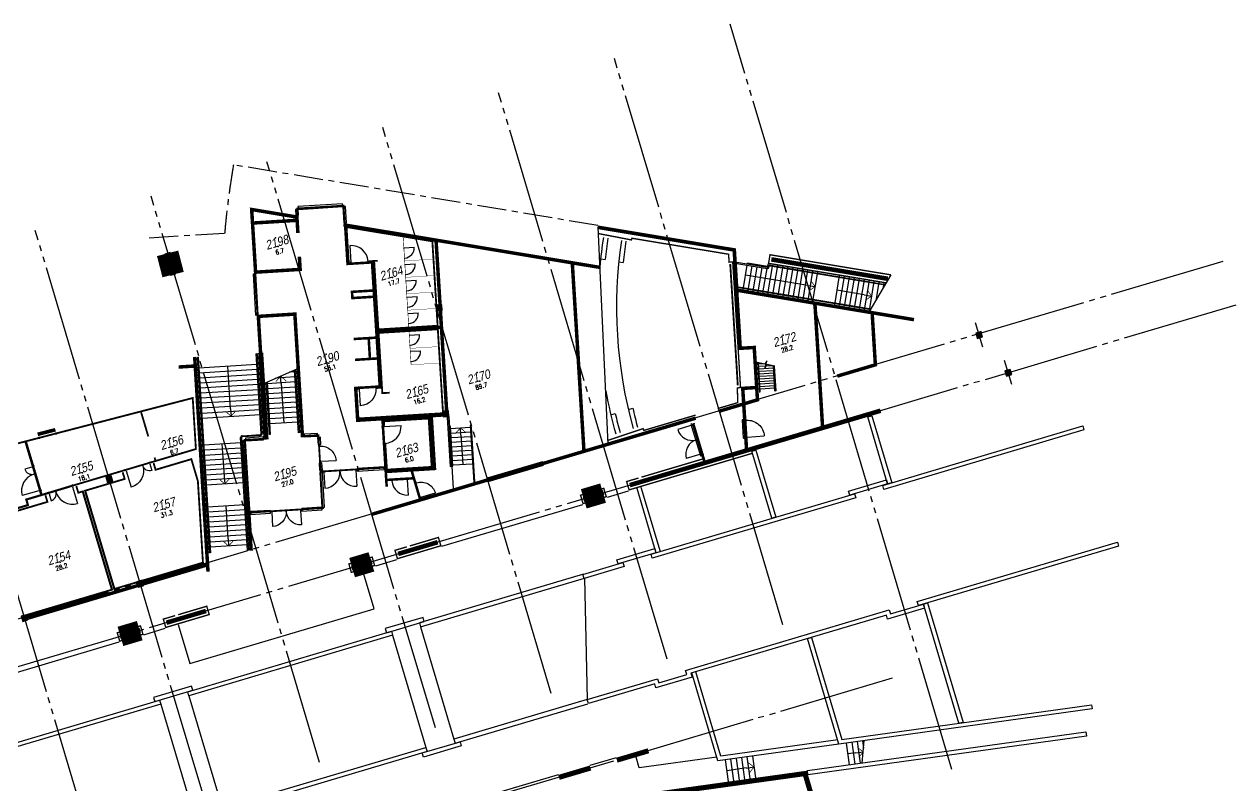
# Model space of a CAD drawing. Extents: x -10617 to 141157, y 29682 to 109360.
# Drawn here: x 74983 to 141157, y 67782 to 109360 of the extents above; entities that cross this region are included whole.
import ezdxf
from ezdxf.enums import TextEntityAlignment as Align

# ---------------------------------------------------------------- set-up
doc = ezdxf.new("R2010")
doc.units = 0
doc.header["$LTSCALE"] = 50
for name, pattern in [('4PHAN', [158.75, 127, -6.35, 6.35, -6.35, 6.35, -6.35]), ('CENTER', [50.8, 31.75, -6.35, 6.35, -6.35]), ('INVISIBLE', [999999, 0, -999999])]:
    doc.linetypes.add(name, pattern=pattern)
doc.layers.get('0').update_dxf_attribs({"linetype": 'CONTINUOUS'})
for name, color, linetype in [('ANNTEXT_02', 7, 'CONTINUOUS'), ('CL_02', 7, 'CONTINUOUS'), ('ED_02', 7, 'CONTINUOUS'), ('EW_02', 7, 'CONTINUOUS'), ('GRIDLINE_02', 15, '4PHAN'), ('HEADER_02', 7, 'INVISIBLE'), ('ND_02', 7, 'CONTINUOUS'), ('NS_02', 7, 'CONTINUOUS'), ('NW_02', 7, 'CONTINUOUS'), ('RF_02', 7, 'CONTINUOUS'), ('RI_02', 7, 'CONTINUOUS'), ('SC_02', 7, 'CONTINUOUS'), ('UF_02', 7, 'CONTINUOUS'), ('WW_02', 7, 'CONTINUOUS')]:
    doc.layers.add(name, color=color, linetype=linetype)
doc.styles.add('SIMPLEX', font='ARIALN.TTF', dxfattribs={"oblique": 10})
doc.styles.get("Standard").update_dxf_attribs({"font": 'simplex.shx'})

# ---------------------------------------------------------------- blocks, each defined once
blk = doc.blocks.new('RM_SPAM')
for p in [(0, 2.5), (0, 0)]:
    blk.add_point(p)
at = {"flags": 1}
for tag, p, width in [('SITENO', (-15, 0), 0.8), ('IN_OU_CODE', (-15, -2), 0.8), ('RM_CO_CODE', (-15, -4), 0.8), ('RM_TY_CODE', (-15, -6), 0.7), ('OCC/USE', (-15, -10), 0.8), ('RM_FU_CODE', (-15, -8), 0.8)]:
    blk.add_attdef(tag, p, '', height=1.25, dxfattribs=dict(at, width=width))
at = {"style": 'SIMPLEX', "oblique": 10}
blk.add_attdef('RM_NUM', text='', height=2.5, dxfattribs=at).set_placement((0, 0), align=Align.CENTER)
at = {"width": 0.8, "flags": 1}
for tag, p in [('BL_NUM', (15, 0)), ('LEVEL', (15, -2)), ('%S/L', (15, -4)), ('STUDCAP', (15, -6))]:
    blk.add_attdef(tag, text='', height=1.25, dxfattribs=at).set_placement(p, align=Align.RIGHT)
at = {"width": 0.8}
for tag, p in [('RM_AREA', (0, -2)), ('USE', (-0.24, -4.05)), ('USE2', (-0.24, -6.05))]:
    blk.add_attdef(tag, text='', height=1.25, dxfattribs=at).set_placement(p, align=Align.CENTER)
at = {"width": 0.8, "flags": 1}
blk.add_attdef('SERVS', text='', height=1.25, dxfattribs=at).set_placement((0, -8), align=Align.CENTER)
blk = doc.blocks.new('SPL')
for p, q in [((1, 0.5), (0, 0.5)), ((1, -0.5), (1, 0.5)), ((0, -0.5), (1, -0.5))]:
    blk.add_line(p, q)
blk = doc.blocks.new('WNOF')
blk.add_line((-0.5, 0), (0.5, 0))
at = {"flags": 1}
blk.add_attdef('SILLHT', text='', height=0.1, dxfattribs=at).set_placement((0, 0), align=Align.MIDDLE)
blk = doc.blocks.new('WNFRAME')
for p, q in [((-0.5, -0.5), (-0.5, 0.5)), ((0.5, -0.5), (0.5, 0.5))]:
    blk.add_line(p, q)
at = {"flags": 1}
blk.add_attdef('SILLHT', text='', height=0.1, dxfattribs=at).set_placement((0, 0), align=Align.MIDDLE)
blk = doc.blocks.new('DR1H90')
blk.add_line((-0.46, 0), (-0.46, 0.92))
blk.add_arc((-0.46, 0), 0.92, 0, 90)
at = {"flags": 1}
blk.add_attdef('SILLHT', text='', height=0.1, dxfattribs=at).set_placement((0, 0), align=Align.MIDDLE)
blk = doc.blocks.new('DRFRAME')
for p, q in [((-0.5, -0.5), (-0.5, 0.5)), ((0.5, -0.5), (0.5, 0.5))]:
    blk.add_line(p, q)
at = {"flags": 1}
blk.add_attdef('SILLHT', text='', height=0.1, dxfattribs=at).set_placement((0, 0), align=Align.MIDDLE)
blk = doc.blocks.new('DR2H90')
for p, q in [((-0.46, 0), (-0.46, 0.46)), ((0.46, 0), (0.46, 0.46))]:
    blk.add_line(p, q)
for centre, start, end in [((-0.46, 0), 359.9998, 89.9998), ((0.46, 0), 90.0002, 180.0002)]:
    blk.add_arc(centre, 0.46, start, end)
at = {"flags": 1}
blk.add_attdef('SILLHT', text='', height=0.1, dxfattribs=at).set_placement((0, 0), align=Align.MIDDLE)
blk = doc.blocks.new('DR2U90')
for p, q in [((-0.46, 0), (-0.46, 0.65)), ((0.46, 0), (0.46, 0.27))]:
    blk.add_line(p, q)
for centre, radius, start, end in [((-0.46, 0), 0.65, 0, 90), ((0.46, 0), 0.27, 90, 180)]:
    blk.add_arc(centre, radius, start, end)
at = {"flags": 1}
blk.add_attdef('SILLHT', text='', height=0.1, dxfattribs=at).set_placement((0, 0), align=Align.MIDDLE)
blk = doc.blocks.new('C-S')
for p, q in [((0.5, 0.5), (-0.5, 0.5)), ((-0.5, 0.5), (-0.5, -0.5)), ((0.5, -0.5), (0.5, 0.5)), ((-0.5, -0.5), (0.5, -0.5))]:
    blk.add_line(p, q)
at = {"const_width": 1}
blk.add_lwpolyline([(-0.5, 0), (0.5, 0)], dxfattribs=at)
blk = doc.blocks.new('TXTARR2')
blk.add_line((-1, 0), (0, 0))
at = {"const_width": 0.1}
blk.add_lwpolyline([(-0.71, 0.71), (0, 0), (-0.71, -0.71)], dxfattribs=at)

msp = doc.modelspace()

# ---------------------------------------------------------------- linework, layer by layer
at = {"layer": 'ANNTEXT_02'}
for p, q in [((117785, 95081), (114382, 95648)), ((120868, 94568), (119363, 94818)), ((86256, 88329), (86110, 90674)), ((89011, 89722), (89157, 87557)), ((98834, 86896), (98933, 85299)), ((85913, 84626), (85801, 86422)), ((86123, 81232), (86012, 83029)), ((120411, 69531, 0), (119965, 69473, 0)), ((114440, 68700), (113351, 68548))]:
    msp.add_line(p, q, dxfattribs=at)
at = {"layer": 'EW_02'}
for p, q in [((121054, 87893), (121274, 87959)), ((122142, 84231), (121054, 87893)), ((121274, 87959), (122362, 84297)), ((121874, 84152), (132801, 87399)), ((132801, 87399), (132867, 87178)), ((132867, 87178), (121939, 83931)), ((114727, 86013), (114948, 86079)), ((114948, 86079), (116036, 82417)), ((115815, 82351), (114727, 86013)), ((120006, 83837), (122076, 84452)), ((122142, 84231), (120071, 83616)), ((121939, 83931), (121874, 84152)), ((122076, 84452), (122142, 84231)), ((122362, 84297), (122142, 84231)), ((109220, 80392), (120340, 83696)), ((120405, 83475), (109286, 80171)), ((120071, 83616), (120006, 83837)), ((120340, 83696), (120405, 83475)), ((116036, 82417), (115815, 82351)), ((123762, 77796), (134690, 81044)), ((134755, 80823), (123828, 77576)), ((134690, 81044), (134755, 80823)), ((107353, 80077), (109423, 80692)), ((107418, 79856), (107353, 80077)), ((109489, 80471), (107418, 79856)), ((109286, 80171), (109220, 80392)), ((109423, 80692), (109489, 80471)), ((105495, 79284), (107687, 79936)), ((107752, 79715), (105560, 79064)), ((107687, 79936), (107752, 79715)), ((105560, 79064), (105495, 79284)), ((124162, 77435), (122139, 76834)), ((122294, 77120), (124096, 77656)), ((123828, 77576), (123762, 77796)), ((124096, 77656), (124317, 77721)), ((124096, 77656), (124162, 77435)), ((126029, 71151), (124096, 77656)), ((124317, 77721), (126259, 71183)), ((111109, 74036), (122228, 77340)), ((122073, 77055), (111395, 73881)), ((122139, 76834), (122073, 77055)), ((122228, 77340), (122294, 77120)), ((117769, 75776), (117990, 75841)), ((119483, 70008), (117769, 75776)), ((117990, 75841), (119648, 70263)), ((105732, 72438), (109575, 73581)), ((111461, 73661), (109486, 73074)), ((109575, 73581), (109641, 73360)), ((109641, 73360), (111175, 73816)), ((111175, 73816), (111109, 74036)), ((111395, 73881), (111461, 73661)), ((109420, 73295), (105797, 72218)), ((109486, 73074), (109420, 73295)), ((105797, 72218), (105732, 72438)), ((119648, 70263), (133282, 72161)), ((133282, 72161), (133314, 71933)), ((133314, 71933), (119483, 70008)), ((126259, 71183), (126029, 71151)), ((117760, 68556), (132971, 70674)), ((133002, 70446), (117792, 68329)), ((132971, 70674), (133002, 70446)), ((117792, 68329), (117760, 68556))]:
    msp.add_line(p, q, dxfattribs=at)
at = {"layer": 'EW_02', "flags": 128}
for points, const_width in [([(89931, 97947), (89876, 98819), (87406, 99230), (87619, 95804), (90054, 95956), (90011, 96649)], 190), ([(89943, 99287), (89893, 99284), (89896, 99234)], 100), ([(92428, 99391), (92425, 99441), (92375, 99438)], 100), ([(87547, 98495), (89793, 98634)], 190), ([(89915, 98920), (89918, 98879)], 100), ([(92418, 98396), (106432, 96064)], 190), ([(92485, 98470), (92483, 98493)], 100), ([(113895, 94901), (113764, 97018), (106302, 98260)], 200), ([(106340, 97916), (108150, 97567), (108172, 97659), (113455, 96786), (113482, 96353), (113681, 96365), (114107, 89503), (113931, 89470), (113958, 88674), (112855, 88347)], 75), ([(122058, 95219), (115639, 96287), (115717, 96756), (122328, 95656)], 75), ([(115789, 96503), (122153, 95444)], 250), ([(104922, 96240), (105357, 89219)], 190), ([(112949, 88207), (115032, 88826), (114855, 91687), (114092, 91644), (113895, 94821), (123581, 93209)], 190), ([(118585, 87398), (118173, 94035)], 190), ([(121300, 93514), (121472, 90740), (119391, 90122)], 190), ([(88191, 86656), (87897, 91397)], 280), ([(114276, 88679), (114228, 89453), (114896, 89494)], 190), ([(105357, 89219), (105552, 86086)], 190), ([(111656, 87992), (108824, 87153), (108788, 87250), (106876, 86614)], 75), ([(108061, 84163), (121756, 88232)], 250), ([(114334, 87745), (114285, 88528)], 190), ([(103315, 85345), (111655, 87823)], 190), ([(111518, 87527), (111518, 87527)], 150), ([(114432, 86164), (114396, 86747)], 190), ([(108534, 84551), (107885, 84358), (108021, 83903), (114759, 85905)], 75), ([(112007, 85583), (108697, 84599)], 75), ([(112121, 85499), (112031, 85801)], 150), ([(93969, 82567), (100295, 84447)], 190), ([(95881, 80791), (95232, 80598), (95367, 80143), (97740, 80848), (97605, 81303), (96044, 80839)], 75), ([(95408, 80403), (97564, 81043)], 250), ([(81485, 78764), (84925, 79786)], 190), ([(75159, 76884), (81198, 78678)], 190), ([(83228, 77031), (82579, 76838), (82714, 76383), (85087, 77088), (84951, 77543), (83391, 77079)], 75), ([(82754, 76643), (84911, 77283)], 250), ([(107352, 69128), (109077, 69640)], 280), ([(104188, 68188), (105914, 68700)], 280), ([(108849, 67175), (117625, 68396), (118751, 64608), (115971, 63781), (116587, 61711)], 280)]:
    msp.add_lwpolyline(points, dxfattribs=dict(at, const_width=const_width))
at = {"layer": 'EW_02', "const_width": 75, "flags": 128}
for points in [[(105369, 83610), (105504, 83155), (106774, 83532), (106639, 83988)], [(92716, 79850), (92851, 79395), (94121, 79772), (93986, 80228)], [(80063, 76090), (80198, 75635), (81468, 76012), (81333, 76468)]]:
    msp.add_lwpolyline(points, close=True, dxfattribs=at)
at = {"layer": 'GRIDLINE_02'}
for p, q in [((125653, 68623), (113548, 109360)), ((116419, 76527), (107222, 107480)), ((110093, 74647), (100895, 105601)), ((103766, 72767), (94568, 103722)), ((97440, 70887), (88241, 101843)), ((91113, 69007), (81914, 99962)), ((84787, 67127), (75589, 98079)), ((140445, 96394), (2439, 55384)), ((141157, 93997), (3151, 52988)), ((127338, 91710), (126944, 93036)), ((128923, 89659), (128529, 90985)), ((78460, 65247), (71339, 89211)), ((122382, 73604), (36683, 48138))]:
    msp.add_line(p, q, dxfattribs=at)
at = {"layer": 'HEADER_02', "flags": 128}
for points, const_width, elevation in [([(89896, 99234), (89915, 98920)], 100, 2100), ([(92375, 99438), (89943, 99287)], 100, 2100), ([(92483, 98493), (92428, 99391)], 100, 2100), ([(95718, 97151), (95755, 96552)], 30, 1800), ([(92812, 96267), (93810, 96329)], 140, 2100), ([(95773, 96255), (95810, 95656)], 30, 1800), ([(87580, 95707), (87719, 93468)], 100, 2100), ([(95829, 95358), (95866, 94760)], 30, 1800), ([(95884, 94462), (95922, 93863)], 30, 1800), ([(95940, 93566), (95977, 92967)], 30, 1800), ([(96013, 92388), (96050, 91789)], 30, 1800), ([(96068, 91501), (96105, 90902)], 30, 1800), ([(93233, 89480), (94231, 89542)], 140, 2100), ([(94574, 87400), (94636, 86401)], 140, 2100), ([(111518, 87527), (112031, 85801)], 150, 2100), ([(114334, 87745), (114396, 86747)], 190, 2100), ([(75717, 86940), (76685, 87191)], 200, 2100), ([(76737, 86992), (75769, 86740)], 100, 2100), ([(88048, 86697), (87067, 86636)], 100, 2100), ([(90283, 86848), (90999, 86893)], 100, 2100), ([(91056, 86773), (91081, 86374)], 100, 2100), ([(87220, 83359), (87020, 86583)], 100, 2100), ([(91084, 86324), (91140, 85426)], 100, 2100), ([(81881, 85400), (80482, 84984)], 100, 2100), ([(91168, 84976), (91143, 85376)], 100, 2100), ([(103315, 85345), (100295, 84447)], 190, 2100), ([(75454, 85222), (75870, 83822)], 142, 2100), ([(93168, 85027), (91272, 84910)], 100, 2100), ([(94646, 85119), (93168, 85027)], 100, 2100), ([(76264, 83723), (77662, 84146)], 116, 2100), ([(95027, 84462), (95925, 84518)], 140, 2100), ([(96334, 84308), (96591, 83446)], 140, 2100), ([(88431, 82733), (87344, 82665)], 100, 2100), ([(88431, 82733), (90148, 82839)], 100, 2100), ([(90148, 82839), (91246, 82908)], 100, 2100)]:
    msp.add_lwpolyline(points, dxfattribs=dict(at, const_width=const_width, elevation=elevation))
at = {"layer": 'NS_02', "flags": 128}
for points, const_width in [([(95684, 97693), (95718, 97151)], 30), ([(95755, 96552), (95773, 96255)], 30), ([(95778, 96421), (97285, 96515)], 18), ([(95810, 95656), (95829, 95358)], 30), ([(95834, 95523), (97341, 95617)], 18), ([(95866, 94760), (95884, 94462)], 30), ([(95889, 94625), (97397, 94718)], 18), ([(95922, 93863), (95940, 93566)], 30), ([(95945, 93727), (97452, 93820)], 18), ([(95977, 92967), (95986, 92827)], 30), ([(96013, 92388), (96004, 92538)], 30), ([(96068, 91501), (96050, 91789)], 30), ([(96075, 91641), (97582, 91734)], 18), ([(96116, 90732), (96105, 90902)], 30), ([(96130, 90742), (97637, 90836)], 18)]:
    msp.add_lwpolyline(points, dxfattribs=dict(at, const_width=const_width))
at = {"layer": 'NW_02', "flags": 128}
for points, const_width in [([(92812, 96267), (92642, 96257), (92510, 98381)], 140), ([(92806, 96362), (92731, 96358), (92614, 98242), (97231, 97474)], 50), ([(97561, 92875), (97274, 97503)], 100), ([(97696, 94006), (97481, 97479)], 190), ([(93810, 96329), (93980, 96340), (94401, 89553), (94231, 89542)], 140), ([(94044, 96439), (93804, 96424)], 50), ([(94327, 92674), (94095, 96417), (94295, 96430)], 100), ([(113545, 96245), (113957, 89611)], 100), ([(94026, 94459), (92908, 94390), (92887, 94729), (94005, 94799)], 140), ([(90182, 86779), (89765, 93512), (87769, 93388), (87892, 91397)], 190), ([(98055, 88217), (97715, 93706)], 190), ([(94283, 92576), (97677, 92787)], 190), ([(94376, 92702), (97510, 92897)], 50), ([(94390, 92463), (97524, 92657)], 50), ([(97858, 88094), (97573, 92685)], 100), ([(92977, 92150), (94165, 92223)], 140), ([(93800, 92131), (93862, 91133)], 140), ([(94942, 89216), (94543, 89191), (94339, 92485)], 100), ([(84229, 90670), (83422, 90620)], 190), ([(85021, 79433), (84293, 91173)], 190), ([(93048, 91012), (94235, 91086)], 140), ([(93233, 89480), (93063, 89470), (93178, 87614)], 140), ([(93239, 89386), (93164, 89381), (93260, 87834), (97806, 88116)], 50), ([(94476, 89462), (94237, 89448)], 50), ([(76737, 86992), (84186, 88926), (84359, 86136), (81881, 85400)], 100), ([(81760, 86825), (81369, 88141)], 100), ([(93103, 87704), (97863, 87999)], 190), ([(94556, 87699), (94574, 87400)], 140), ([(94629, 87653), (97074, 87805), (97238, 85160)], 100), ([(94657, 87605), (94669, 87405)], 50), ([(94799, 84914), (97389, 85074), (97216, 87864)], 190), ([(57325, 81951), (75769, 86740)], 100), ([(88048, 86697), (88048, 86697)], 100), ([(90999, 86893), (91049, 86896), (91056, 86773)], 100), ([(75071, 86510), (75454, 85222)], 142), ([(87067, 86636), (87017, 86633), (87020, 86583)], 100), ([(91081, 86374), (91084, 86324)], 100), ([(94636, 86401), (94780, 84080)], 140), ([(94731, 86407), (94816, 85035), (97187, 85182)], 50), ([(82048, 85366), (82156, 85002), (84111, 85583), (84468, 84382), (84745, 79925), (81434, 78942)], 100), ([(82145, 85531), (82102, 85674)], 100), ([(91140, 85426), (91143, 85376)], 100), ([(80482, 84984), (77662, 84146)], 100), ([(80361, 84865), (80469, 84501), (78255, 83843)], 100), ([(91168, 84976), (91175, 84853)], 100), ([(91272, 84910), (91222, 84906)], 100), ([(96153, 84918), (96334, 84308)], 140), ([(77828, 84112), (77936, 83748), (78235, 83837)], 100), ([(94827, 84450), (95027, 84462)], 140), ([(95925, 84518), (96210, 84535)], 140), ([(76264, 83723), (75095, 83375), (75185, 83073), (73540, 82584), (73450, 82886), (71157, 82205)], 116), ([(76141, 83611), (76249, 83247), (73232, 82350)], 100), ([(75870, 83822), (75912, 83679)], 142), ([(78194, 83772), (79762, 78497)], 116), ([(79892, 78536), (78324, 83811)], 116), ([(87378, 80582), (87205, 83358)], 190), ([(91293, 82961), (91296, 82911), (91246, 82908)], 100), ([(79851, 78471), (81143, 78855)], 100), ([(79832, 78465), (75106, 77061)], 100)]:
    msp.add_lwpolyline(points, dxfattribs=dict(at, const_width=const_width))
at = {"layer": 'RF_02', "color": 6, "linetype": 'CENTER'}
for p, q in [((106319, 98358), (86414, 101671)), ((85929, 97922), (81620, 97655))]:
    msp.add_line(p, q, dxfattribs=at)
msp.add_arc((130996, 93997), 45238, 170.23319, 175.0226, dxfattribs=at)
at = {"layer": 'SC_02'}
for p, q in [((106886, 86406), (106323, 98256)), ((113913, 96334), (113905, 96285)), ((113905, 96285), (115554, 96011)), ((115563, 96060), (113913, 96334)), ((114267, 94957), (114472, 96191)), ((114481, 96240), (114489, 96289)), ((114538, 94912), (114744, 96146)), ((114752, 96195), (114760, 96244)), ((114810, 94867), (115015, 96100)), ((115023, 96150), (115031, 96198)), ((115081, 94822), (115286, 96055)), ((115294, 96105), (115303, 96153)), ((115352, 94776), (115557, 96010)), ((115566, 96059), (115574, 96108)), ((115623, 94731), (115853, 96112)), ((121997, 95090), (115727, 96133)), ((115735, 96183), (122024, 95136)), ((115861, 96162), (115870, 96211)), ((115895, 94686), (116125, 96067)), ((116133, 96117), (116141, 96166)), ((116396, 96022), (116166, 94641)), ((116412, 96121), (116404, 96071)), ((116667, 95977), (116437, 94596)), ((116684, 96076), (116675, 96026)), ((116955, 96030), (116947, 95981)), ((117226, 95985), (117218, 95936)), ((116938, 95932), (116708, 94551)), ((117210, 95887), (116980, 94506)), ((117481, 95841), (117251, 94460)), ((117497, 95940), (117489, 95891)), ((117752, 95796), (117522, 94415)), ((117769, 95895), (117760, 95846)), ((118023, 95751), (117794, 94370)), ((118040, 95850), (118032, 95800)), ((118295, 95706), (118065, 94325)), ((118311, 95805), (118303, 95755)), ((119478, 95509), (119249, 94128)), ((119495, 95608), (119487, 95558)), ((119750, 95464), (119520, 94083)), ((119766, 95562), (119758, 95513)), ((120021, 95419), (119791, 94038)), ((120037, 95517), (120029, 95468)), ((120292, 95373), (120062, 93992)), ((120309, 95472), (120300, 95423)), ((120563, 95328), (120334, 93947)), ((120580, 95427), (120572, 95378)), ((120851, 95382), (120843, 95333)), ((121122, 95337), (121114, 95287)), ((121137, 93616), (122328, 95656)), ((121394, 95292), (121385, 95242)), ((113989, 95003), (121242, 93796)), ((121215, 93750), (113992, 94952)), ((114251, 94858), (114259, 94908)), ((114522, 94813), (114530, 94863)), ((114793, 94768), (114801, 94817)), ((115064, 94723), (115073, 94772)), ((115336, 94678), (115344, 94727)), ((115607, 94633), (115615, 94682)), ((115886, 94637), (115878, 94588)), ((120835, 95283), (120605, 93902)), ((121106, 95238), (120876, 93857)), ((121377, 95193), (121147, 93812)), ((121649, 95148), (121496, 94230)), ((121665, 95246), (121657, 95197)), ((121920, 95103), (121886, 94898)), ((121936, 95201), (121928, 95152)), ((116158, 94592), (116150, 94542)), ((116429, 94547), (116421, 94497)), ((116700, 94501), (116692, 94452)), ((116972, 94456), (116963, 94407)), ((117243, 94411), (117235, 94362)), ((117514, 94366), (117506, 94317)), ((117785, 94321), (117777, 94271)), ((118057, 94276), (118048, 94226)), ((119240, 94079), (119232, 94029)), ((119512, 94033), (119503, 93984)), ((119783, 93988), (119775, 93939)), ((120054, 93943), (120046, 93894)), ((120325, 93898), (120317, 93849)), ((120597, 93853), (120588, 93804)), ((120868, 93808), (120860, 93758)), ((121139, 93763), (121131, 93713)), ((87660, 91347), (87709, 91350)), ((87930, 86980), (87660, 91347)), ((87709, 91350), (87980, 86983)), ((84489, 91150), (84439, 91147)), ((85102, 80467), (84439, 91147)), ((84489, 91150), (85152, 80471)), ((84525, 90576), (87695, 90773)), ((87795, 90779), (87745, 90776)), ((115443, 90779), (115007, 90868)), ((115036, 90862), (115136, 89254)), ((115186, 89257), (115087, 90851)), ((115359, 90796), (115091, 90779)), ((115898, 90691), (115100, 90642)), ((115535, 90954), (115443, 90779)), ((115459, 90581), (115535, 90954)), ((115551, 90757), (115459, 90581)), ((115982, 90668), (115551, 90757)), ((115984, 89306), (115899, 90685)), ((115949, 90675), (116034, 89310)), ((84475, 90573), (84425, 90570)), ((84492, 90299), (84442, 90295)), ((84509, 90024), (84459, 90021)), ((84542, 90302), (87712, 90498)), ((84559, 90027), (87729, 90224)), ((87812, 90504), (87762, 90501)), ((87829, 90230), (87779, 90227)), ((88071, 89726), (89898, 90517)), ((89773, 90075), (88727, 90010)), ((89756, 90350), (89471, 90332)), ((89961, 87031), (89749, 90452)), ((89798, 90473), (90011, 87034)), ((89865, 90356), (89805, 90353)), ((89882, 90082), (89823, 90078)), ((115907, 90554), (115108, 90505)), ((115915, 90417), (115117, 90367)), ((115924, 90280), (115125, 90230)), ((115932, 90142), (115134, 90093)), ((115941, 90005), (115142, 89956)), ((84526, 89750), (84476, 89746)), ((84543, 89475), (84493, 89472)), ((84576, 89753), (87746, 89949)), ((84593, 89478), (87763, 89675)), ((84610, 89204), (87780, 89400)), ((87846, 89956), (87796, 89952)), ((87863, 89681), (87813, 89678)), ((87880, 89407), (87830, 89404)), ((88203, 89702), (88143, 89698)), ((88220, 89428), (88160, 89424)), ((88374, 86932), (88198, 89781)), ((88247, 89802), (88424, 86936)), ((89790, 89801), (88253, 89705)), ((89807, 89526), (88270, 89431)), ((89899, 89807), (89840, 89804)), ((89916, 89533), (89857, 89529)), ((115949, 89868), (115151, 89818)), ((115958, 89731), (115159, 89681)), ((115966, 89593), (115168, 89544)), ((115975, 89456), (115177, 89407)), ((84560, 89201), (84510, 89198)), ((84577, 88926), (84527, 88923)), ((84627, 88929), (87797, 89126)), ((84644, 88655), (87814, 88851)), ((87897, 89132), (87847, 89129)), ((87914, 88858), (87864, 88855)), ((88237, 89153), (88177, 89149)), ((88254, 88879), (88194, 88875)), ((89824, 89252), (88287, 89156)), ((89841, 88977), (88304, 88882)), ((89858, 88703), (88321, 88607)), ((89933, 89258), (89874, 89255)), ((89951, 88984), (89891, 88980)), ((89968, 88710), (89908, 88706)), ((115136, 89254), (115186, 89257)), ((116034, 89310), (115984, 89306)), ((84594, 88652), (84544, 88649)), ((84611, 88377), (84561, 88374)), ((84628, 88103), (84578, 88100)), ((84661, 88380), (87831, 88577)), ((84678, 88106), (87848, 88303)), ((84695, 87831), (87865, 88028)), ((87931, 88583), (87881, 88580)), ((87948, 88309), (87898, 88306)), ((87965, 88034), (87915, 88031)), ((88271, 88604), (88211, 88601)), ((88288, 88330), (88228, 88326)), ((88305, 88055), (88245, 88052)), ((89875, 88428), (88338, 88333)), ((89892, 88154), (88355, 88058)), ((89985, 88435), (89925, 88431)), ((90002, 88161), (89942, 88157)), ((84645, 87828), (84595, 87825)), ((88322, 87781), (88262, 87777)), ((88339, 87506), (88279, 87503)), ((89909, 87879), (88372, 87784)), ((89926, 87605), (88389, 87509)), ((90019, 87886), (89959, 87882)), ((90036, 87612), (89976, 87608)), ((98122, 87870), (98082, 87868)), ((98082, 87868), (98248, 85186)), ((98286, 85229), (98122, 87870)), ((98264, 87361), (98224, 87359)), ((98224, 87359), (98356, 85233)), ((98398, 85195), (98264, 87361)), ((99382, 87431), (99342, 87428)), ((99342, 87428), (99534, 84334)), ((99573, 84337), (99382, 87431)), ((87181, 80596), (86799, 86760)), ((86849, 86763), (87231, 80600)), ((86893, 86866), (87884, 86927)), ((86896, 86816), (87887, 86877)), ((88424, 86936), (88374, 86932)), ((90011, 87034), (89961, 87031)), ((98270, 87262), (99348, 87328)), ((98285, 87012), (99363, 87079)), ((98301, 86762), (99379, 86829)), ((99408, 87332), (99388, 87331)), ((99593, 84338), (99408, 87332)), ((84737, 86356), (84687, 86353)), ((84754, 86082), (84704, 86079)), ((84787, 86359), (86816, 86485)), ((84804, 86085), (86833, 86211)), ((86866, 86488), (86916, 86491)), ((86883, 86214), (86933, 86217)), ((98316, 86513), (99394, 86580)), ((98332, 86263), (99410, 86330)), ((98347, 86014), (99425, 86081)), ((84771, 85807), (84721, 85804)), ((84788, 85533), (84738, 85530)), ((84821, 85810), (86850, 85936)), ((84838, 85536), (86867, 85662)), ((84855, 85261), (86884, 85387)), ((86900, 85939), (86950, 85942)), ((86917, 85665), (86967, 85668)), ((86984, 85393), (86934, 85390)), ((98363, 85764), (99441, 85831)), ((98378, 85515), (99456, 85582)), ((84805, 85258), (84755, 85255)), ((84822, 84984), (84772, 84981)), ((84839, 84709), (84789, 84706)), ((86901, 85113), (84872, 84987)), ((86918, 84838), (84889, 84712)), ((87001, 85119), (86951, 85116)), ((87018, 84844), (86968, 84841)), ((98248, 85186), (98398, 85195)), ((98356, 85233), (98286, 85229)), ((98394, 85265), (99472, 85332)), ((84856, 84435), (84806, 84432)), ((84873, 84160), (84823, 84157)), ((86935, 84564), (84906, 84438)), ((86952, 84289), (84923, 84163)), ((87035, 84570), (86985, 84567)), ((87052, 84296), (87002, 84292)), ((84947, 82963), (84897, 82960)), ((87027, 83092), (84997, 82966)), ((87044, 82817), (85014, 82691)), ((87126, 83098), (87076, 83095)), ((87143, 82823), (87093, 82820)), ((84964, 82688), (84914, 82685)), ((84981, 82414), (84931, 82411)), ((84998, 82139), (84948, 82136)), ((87061, 82543), (85031, 82417)), ((87078, 82268), (85048, 82142)), ((87160, 82549), (87111, 82546)), ((87177, 82274), (87128, 82271)), ((85015, 81865), (84965, 81862)), ((85032, 81590), (84982, 81587)), ((87095, 81994), (85065, 81868)), ((87112, 81719), (85082, 81593)), ((87129, 81445), (85099, 81319)), ((87194, 82000), (87145, 81997)), ((87211, 81725), (87162, 81722)), ((87228, 81451), (87179, 81448)), ((85049, 81316), (84999, 81313)), ((85066, 81041), (85016, 81038)), ((85083, 80767), (85033, 80764)), ((87146, 81170), (85116, 81044)), ((87163, 80896), (85133, 80770)), ((87246, 81177), (87196, 81173)), ((87263, 80902), (87213, 80899)), ((85152, 80471), (85102, 80467)), ((87231, 80600), (87181, 80596)), ((113268, 69143), (113433, 67954)), ((113565, 69184), (113730, 67995)), ((113862, 69225), (114028, 68037)), ((114159, 69267), (114325, 68078)), ((114456, 69308), (114622, 68120)), ((114754, 69349), (114919, 68161))]:
    msp.add_line(p, q, dxfattribs=at)
at = {"layer": 'SC_02', "color": 7}
for p, q in [((106468, 96534), (106715, 96493)), ((107457, 96370), (107704, 96328)), ((107020, 88005), (107261, 88077)), ((107980, 88291), (108222, 88362)), ((120476, 70146, 0), (120641, 68957, 0)), ((120748, 68972, 0), (120868, 70200, 0)), ((120773, 70187, 0), (120828, 69792, 0)), ((119881, 70063, 0), (120047, 68875, 0)), ((120179, 70105, 0), (120344, 68916, 0))]:
    msp.add_line(p, q, dxfattribs=at)
for radius, start, end in [(25767, 171.55048, 175.16393), (25517, 171.56028, 174.20066), (24767, 171.59089, 195.57447), (24517, 171.6015, 174.34978), (25767, 190.27458, 195.65061), (25517, 193.2246, 195.63213), (24517, 193.08882, 195.55446)]:
    msp.add_arc((132102, 93915), radius, start, end, dxfattribs=at)
at = {"layer": 'SC_02'}
for centre, radius, start, end in [((115571, 96109), 100, 258.81222, 351.3447), ((115571, 96109), 50.1, 257.07897, 353.17489), ((115719, 96084), 100, 80.5498, 171.7605), ((115719, 96084), 50, 80.5498, 168.33467), ((86899, 86766), 100, 93.54977, 183.54977), ((86899, 86766), 50, 93.54977, 183.54977), ((87881, 86977), 50, 273.54977, 3.54977), ((87881, 86977), 100, 273.54977, 3.54977)]:
    msp.add_arc(centre, radius, start, end, dxfattribs=at)
at = {"layer": 'UF_02'}
for p, q in [((115574, 96108), (114489, 96289)), ((115598, 96256), (115574, 96108)), ((98169, 87923), (98413, 83987)), ((108664, 84055), (109709, 80537)), ((106833, 83511), (107995, 83856)), ((108443, 83989), (109489, 80471)), ((97787, 80823), (105491, 83112)), ((94180, 79751), (95342, 80096)), ((94095, 77404), (93461, 79537)), ((105521, 79292), (96567, 76632)), ((96633, 76411), (105586, 79072)), ((105586, 79072), (105732, 72438)), ((84030, 74413), (94095, 77404)), ((96770, 76932), (94700, 76317)), ((96836, 76711), (96770, 76932)), ((81515, 75987), (82689, 76336)), ((83396, 76546), (84030, 74413)), ((83914, 72872), (95034, 76176)), ((94700, 76317), (94765, 76096)), ((94765, 76096), (96836, 76711)), ((95034, 76176), (95099, 75955)), ((96567, 76632), (96633, 76411)), ((96633, 76411), (98456, 70276)), ((72495, 73307), (80173, 75588)), ((95099, 75955), (83980, 72651)), ((95099, 75955), (96922, 69821)), ((112872, 69087), (111443, 73896)), ((113036, 69343), (111663, 73961)), ((84117, 73172), (82046, 72557)), ((82112, 72336), (84183, 72951)), ((83980, 72651), (83914, 72872)), ((84183, 72951), (84117, 73172)), ((71261, 69112), (82380, 72416)), ((82446, 72195), (71326, 68891)), ((82046, 72557), (82112, 72336)), ((82380, 72416), (82446, 72195)), ((82446, 72195), (84269, 66061)), ((83980, 72651), (85803, 66516)), ((105732, 72438), (98456, 70276)), ((98521, 70056), (105771, 72210)), ((98456, 70276), (98521, 70056)), ((119417, 70231), (113036, 69343)), ((85803, 66516), (96922, 69821)), ((96988, 69600), (85868, 66296)), ((96719, 69520), (98790, 70136)), ((96785, 69300), (96719, 69520)), ((98855, 69915), (96785, 69300)), ((96922, 69821), (96988, 69600)), ((98790, 70136), (98855, 69915)), ((119483, 70008), (112872, 69087)), ((107312, 69262), (105874, 68835)), ((108571, 68711), (108398, 69293)), ((112808, 69301), (108571, 68711)), ((104148, 68322), (99547, 66955))]:
    msp.add_line(p, q, dxfattribs=at)

# ---------------------------------------------------------------- block references
at = {"layer": 'ANNTEXT_02'}
for p, xscale, yscale, zscale, rotation in [((118180, 95015), 399.9999999999999, 399.9999999999999, 399.9999999999999, 350.5497861489758), ((121262, 94502), 399.9999999999999, 399.9999999999999, 399.9999999999999, 350.5497861489758), ((88985, 90122), 400, 400, 400, 93.85560436668102), ((86280, 87930), 399.9999999999999, 399.9999999999999, 399.9999999999999, 273.5498178320886), ((98809, 87295), 400, 400, 400, 93.54979985584875), ((85937, 84226), 400, 400, 400, 273.549817832722), ((86148, 80833), 399.9999999999999, 399.9999999999999, 399.9999999999999, 273.5498178325794), ((120808, 69586, 0), 400, 400, 400, 7.924250452459684), ((114836, 68755), 400, 400, 400, 7.924250452459684)]:
    msp.add_blockref('TXTARR2', p, dxfattribs=dict(at, xscale=xscale, yscale=yscale, zscale=zscale, rotation=rotation))
at = {"layer": 'CL_02', "zscale": 4350}
for p, xscale, yscale, rotation in [((82964, 96253), 1200, 300, 104.5065403086692), ((97651, 93852), 299.999999968245, 300.0000000061285, 3.549789100892768), ((127141, 92373), 299.999999968245, 300.0000000061285, 16.54999999999875), ((128731, 90305), 299.9999999682449, 300.0000000061285, 16.54999999999964), ((98010, 88064), 299.999999968245, 300.0000000061285, 3.549789100892768), ((79627, 84490), 299.999999968245, 300.0000000061285, 16.54999999999953), ((106072, 83571), 1100, 250, 16.54974029826121), ((93419, 79811), 1100, 250, 16.54974029826121), ((81326, 78774), 299.999999968245, 300.0000000061285, 16.54999999999953), ((74999, 76894), 299.999999968245, 300.0000000061285, 16.54999999999953), ((80765, 76051), 1100, 250, 16.54974029826121)]:
    msp.add_blockref('C-S', p, dxfattribs=dict(at, xscale=xscale, yscale=yscale, rotation=rotation))
at = {"layer": 'ED_02'}
for name, p, xscale, yscale, zscale, rotation in [('DR2H90', (111703, 86643), 1800, 1800, 2075, 106.549721), ('SPL', (111703, 86643), 50, 1800, 50, 196.5497207449254), ('DRFRAME', (111775, 86664), 1750, 150, 2075, 106.549721), ('SPL', (114270, 87240), 50, 1000.001654296337, 50, 183.5496758543753), ('DRFRAME', (114365, 87246), 950.0016542963373, 190, 2075, 273.549676), ('DR1H90', (114460, 87252), -1000.001654296337, 1000.001654296337, 2075, 273.549676)]:
    msp.add_blockref(name, p, dxfattribs=dict(at, xscale=xscale, yscale=yscale, zscale=zscale, rotation=rotation))
at = {"layer": 'ND_02'}
for name, p, xscale, yscale, zscale, rotation in [('DR1H90', (93306, 96368), 1000.000554638834, 1000.000554638834, 2075, 3.549733000000001), ('DRFRAME', (95736, 96852), 549.9998467891859, 30, 1775, 273.5498410000001), ('DR1H90', (95751, 96853), 599.9998467891858, 599.9998467891858, 1775, 273.5498410000001), ('DRFRAME', (93311, 96298), 950.0005546388343, 140, 2075, 3.549733), ('DRFRAME', (95792, 95955), 549.9998457452655, 30, 1775, 273.5498410000001), ('DR1H90', (95807, 95956), 599.9998457452655, 599.9998457452655, 1775, 273.5498410000001), ('DRFRAME', (95847, 95059), 549.9998457421012, 30, 1775, 273.5498410000001), ('DR1H90', (95862, 95060), 599.9998457421015, 599.9998457421015, 1775, 273.5498410000001), ('DRFRAME', (95903, 94163), 549.9998457448426, 30, 1775, 273.5498410000001), ('DR1H90', (95918, 94164), 599.9998457448426, 599.9998457448426, 1775, 273.5498410000001), ('DRFRAME', (95959, 93267), 549.9999703921733, 30, 1775, 273.549755), ('DR1H90', (95974, 93267), 599.9999703921732, 599.9999703921732, 1775, 273.549755), ('DRFRAME', (96032, 92089), 549.999969724661, 30, 1775, 273.549823), ('DR1H90', (96047, 92090), 599.9999697246611, 599.9999697246611, 1775, 273.549823), ('DRFRAME', (96087, 91201), 549.9998742406583, 30, 1775, 273.549737), ('DR1H90', (96102, 91202), 599.9998742406583, 599.9998742406583, 1775, 273.549737), ('DRFRAME', (93732, 89511), 950.0014674058957, 140, 2075, 3.549847), ('DR1H90', (93736, 89442), -1000.001467405895, 1000.001467405895, 2075, 183.549847), ('DRFRAME', (94605, 86901), 950.0009607054365, 140, 2075, 273.549561), ('DR1H90', (94675, 86905), 1000.000960705436, 1000.000960705436, 2075, 273.549561), ('DRFRAME', (76253, 86866), 950.0019385336307, 100, 2075, 194.55769), ('DRFRAME', (91112, 85875), 850, 100, 2075, 93.54978899999999), ('DR1H90', (91162, 85878), -900.0000000000001, 900, 2075, 273.549789), ('DRFRAME', (81181, 85192), 1410, 100, 2075, 16.549705), ('DR2U90', (75594, 84502), 1459.999999999999, 1459.999999999999, 2075, 106.549788), ('DRFRAME', (75662, 84522), 1410, 141.9999999999999, 2075, 106.549788), ('DR2U90', (81196, 85144), -1459.999999999999, 1459.999999999999, 2075, 196.549705), ('DRFRAME', (92220, 84968), 1850, 100, 2075, 3.549789), ('DR2H90', (92223, 84918), 1900, 1900, 2075, 183.549789), ('DRFRAME', (76963, 83934), 1410.061699950139, 115.9999999999999, 2075, 16.863755), ('DR2U90', (76980, 83879), 1460.061699950139, 1460.061699950139, 2075, 196.863755), ('DRFRAME', (95476, 84490), 849.9998800057333, 140, 2075, 3.549772), ('DR1H90', (95480, 84420), 899.9998800057332, 899.9998800057332, 2075, 183.5497719999999), ('DRFRAME', (96462, 83877), 849.9999999999999, 140, 2075, 106.549906), ('DR1H90', (96530, 83897), -900, 900, 2075, 286.549906), ('DRFRAME', (89289, 82786), 1669.999999999999, 100, 2075, 183.549789), ('DR2H90', (89292, 82736), -1719.999999999999, 1719.999999999999, 2075, 183.549789)]:
    msp.add_blockref(name, p, dxfattribs=dict(at, xscale=xscale, yscale=yscale, zscale=zscale, rotation=rotation))
at = {"layer": 'RI_02', "xscale": 200, "yscale": 200, "zscale": 200, "rotation": 16.54980000000002}
for p, values in [((88856, 97201), {'RM_NUM': '2198', 'RM_AREA': '6.7'}), ((95096, 95510), {'RM_NUM': '2164', 'RM_AREA': '17.7'}), ((116573, 91880), {'RM_NUM': '2172', 'RM_AREA': '28.2'}), ((91612, 90838), {'RM_NUM': '2190', 'RM_AREA': '53.1'}), ((99871, 89841), {'RM_NUM': '2170', 'RM_AREA': '89.7'}), ((96490, 89035), {'RM_NUM': '2165', 'RM_AREA': '16.2'}), ((83102, 86255), {'RM_NUM': '2156', 'RM_AREA': '6.7'}), ((95935, 85837), {'RM_NUM': '2163', 'RM_AREA': '6.0'}), ((78170, 84836), {'RM_NUM': '2155', 'RM_AREA': '18.1'}), ((89286, 84544), {'RM_NUM': '2195', 'RM_AREA': '27.0'}), ((82681, 82856), {'RM_NUM': '2157', 'RM_AREA': '31.3'}), ((76943, 79952), {'RM_NUM': '2154', 'RM_AREA': '28.2'})]:
    msp.add_blockref('RM_SPAM', p, dxfattribs=at).add_auto_attribs(values)
at = {"layer": 'WW_02'}
for name, p, xscale, yscale, zscale, rotation in [('SPL', (91155, 99413), 49.99999999999999, 2436.8, 49.99999999999999, 93.54982900000002), ('SPL', (91159, 99363), 50, 2436.8, 50, 273.549829), ('WNOF', (91159, 99363), 2436.8, 2436.8, 2100, 183.5498290000001), ('WNFRAME', (91159, 99363), 2386.8, 100, 2075, 183.5498290000001), ('SPL', (92455, 98942), 50, 900, 50, 183.5498290000001), ('WNFRAME', (92455, 98942), 849.9999999999999, 100, 2075, 93.54982900000002), ('WNOF', (92455, 98942), 900, 900, 2100, 93.54982900000002), ('SPL', (92505, 98945), 50, 900, 50, 3.549829), ('SPL', (89856, 99074), 50, 314.3, 50, 183.5498290000001), ('WNFRAME', (89905, 99077), 264.3, 100, 2075, 273.549829), ('SPL', (89905, 99077), 50, 314.3, 50, 3.549829), ('WNOF', (89905, 99077), 314.3, 314.3, 2100, 273.549829), ('SPL', (87599, 94585), 50, 2242.8, 50, 183.549573), ('WNFRAME', (87649, 94588), 2192.8, 100, 2075, 273.549573), ('SPL', (87649, 94588), 50, 2242.8, 50, 3.549573000000001), ('WNOF', (87649, 94588), 2242.8, 2242.8, 2100, 273.549573), ('SPL', (87555, 86716), 50, 983.2, 50, 93.549176), ('SPL', (87558, 86666), 50, 983.2, 50, 273.549176), ('WNOF', (87558, 86666), 983.2, 983.2, 2100, 183.549176), ('WNFRAME', (87558, 86666), 933.2000000000002, 100, 2075, 183.549176), ('SPL', (90638, 86921), 50, 716.7999999999998, 50, 93.54985000000002), ('SPL', (90641, 86871), 50, 716.7999999999998, 50, 273.54985), ('WNOF', (90641, 86871), 716.7999999999998, 716.7999999999998, 2100, 183.54985), ('WNFRAME', (90641, 86871), 666.7999999999998, 100, 2075, 3.54985), ('SPL', (91069, 86573), 50, 400, 50, 183.549789), ('WNFRAME', (91069, 86573), 350, 100, 2075, 273.549789), ('WNOF', (91069, 86573), 400, 400, 2100, 93.54978899999999), ('SPL', (91119, 86576), 50, 400, 50, 3.549789000000001), ('SPL', (87070, 84968), 50.00000000000001, 3229.999999999999, 50.00000000000001, 183.550593), ('WNFRAME', (87120, 84971), 3180, 100, 2075, 93.55059300000003), ('SPL', (87120, 84971), 50.00000000000001, 3229.999999999999, 50.00000000000001, 3.550593), ('WNOF', (87120, 84971), 3229.999999999999, 3229.999999999999, 2100, 273.550593), ('SPL', (91155, 85176), 50, 400, 50, 183.549789), ('WNOF', (91155, 85176), 400, 400, 2100, 93.54978899999999), ('SPL', (91205, 85179), 50, 400, 50, 3.549789000000001), ('SPL', (101792, 84939), 50, 3150.000521200445, 50, 106.549794), ('WNOF', (101797, 84925), 3150.000521200444, 3150.000521200444, 2100, 16.549794), ('WNFRAME', (101805, 84896), 3100.000521200446, 190, 2075, 196.5497939999999), ('WNFRAME', (91155, 85176), 350, 100, 2075, 93.54978899999999), ('SPL', (91234, 83907), 50, 1896.499999999999, 50, 183.549789), ('WNOF', (91234, 83907), 1896.499999999999, 1896.499999999999, 2100, 93.54978899999999), ('SPL', (91284, 83910), 50, 1896.499999999999, 50, 3.549789000000001), ('SPL', (93907, 85073), 50, 1480, 50, 93.54978899999999), ('WNOF', (93907, 85073), 1480, 1480, 2100, 3.549789), ('SPL', (93910, 85023), 49.99999999999999, 1480, 49.99999999999999, 273.549789), ('WNFRAME', (93907, 85073), 1430, 100, 2075, 183.549789), ('WNOF', (101814, 84867), 3150.000521200444, 3150.000521200444, 2100, 16.549794), ('SPL', (101818, 84853), 50, 3150.000521200445, 50, 286.549794), ('SPL', (87887, 82699), 50, 1089.599999999999, 50, 93.54978899999999), ('WNOF', (87887, 82699), 1089.599999999999, 1089.599999999999, 2100, 3.549789000000001), ('WNFRAME', (87887, 82699), 1039.599999999999, 100, 2075, 183.549789), ('SPL', (90697, 82873), 50, 1100.4, 50, 93.54978899999999), ('WNOF', (90697, 82873), 1100.4, 1100.4, 2100, 3.549789), ('SPL', (90700, 82824), 50, 1100.4, 50, 273.549789), ('WNFRAME', (90697, 82873), 1050.4, 100, 2075, 3.549789), ('SPL', (87890, 82649), 49.99999999999999, 1089.599999999999, 49.99999999999999, 273.549789)]:
    msp.add_blockref(name, p, dxfattribs=dict(at, xscale=xscale, yscale=yscale, zscale=zscale, rotation=rotation))

doc.saveas('drawing.dxf')
